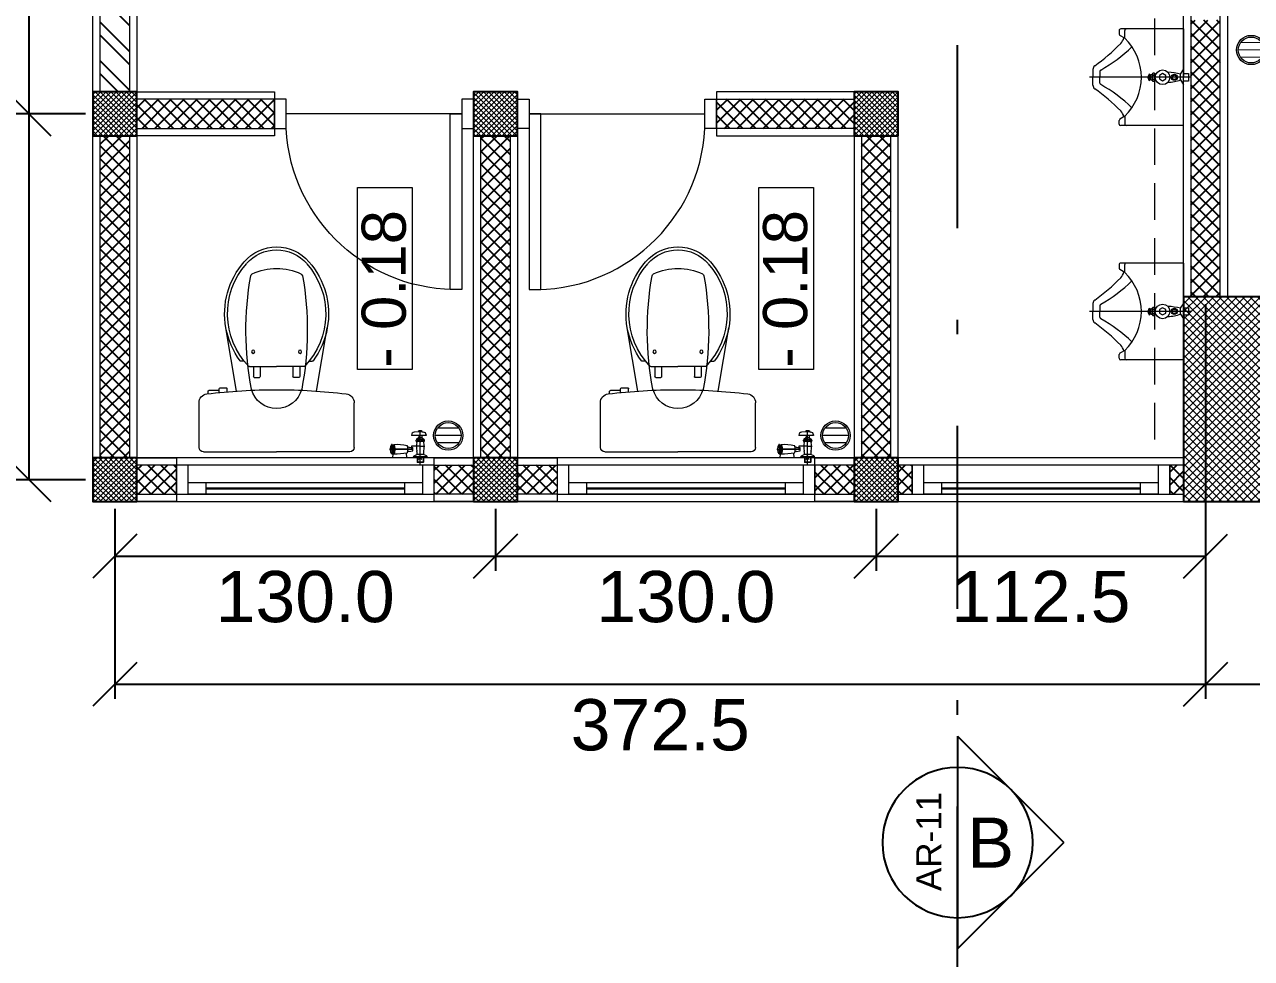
# Model space of a CAD drawing. Header units: inches. Extents: x 249 to 1192, y -18 to 440.
# Drawn here: x 505.38 to 513.76, y 207.17 to 213.55 of the extents above; entities that cross this region are included whole.
import ezdxf
from ezdxf.enums import TextEntityAlignment as Align

# ---------------------------------------------------------------- set-up
doc = ezdxf.new("R2010")
doc.units = ezdxf.units.IN
doc.header["$MEASUREMENT"] = 0
doc.linetypes.add('DASHDOT', pattern=[1, 0.5, -0.25, 0, -0.25])
doc.linetypes.add('DASHED2', pattern=[0.375, 0.25, -0.125])
for name, color, linetype, lineweight in [('ARSIR BETON', 8, 'Continuous', 0), ('DIMENSI', 85, 'Continuous', 20), ('DINDING', 6, 'Continuous', 0), ('DINDING2', 137, 'Continuous', 20), ('KACA', 141, 'Continuous', 30), ('KUSEN', 16, 'Continuous', 15), ('SANITAIR', 6, 'Continuous', 9), ('TEXT (KET. RUANG)', 7, 'Continuous', 5), ('TEXT (KETERANGAN)', 7, 'Continuous', 25)]:
    doc.layers.add(name, color=color, linetype=linetype, lineweight=lineweight)
doc.layers.add('ARSIR DINDING', color=64, linetype='Continuous')
doc.layers.add('KOLOM', color=5, linetype='Continuous')
doc.styles.add('S', font='SIMPLEX', dxfattribs={"width": 1.1})
doc.styles.get("Standard").update_dxf_attribs({"font": 'arial.ttf'})
doc.dimstyles.new('UK. GDG PERTEMUAN', dxfattribs={"dimtxt": 0.5, "dimasz": 0.5, "dimexe": 0.5, "dimexo": 0.05, "dimgap": 0.1, "dimtad": 2, "dimdec": 0, "dimlfac": 100, "dimzin": 0, "dimdsep": 46, "dimtxsty": 'Standard', "dimblk": 'OBLIQUE', "dimcen": 0.09, "dimclrd": 8, "dimclre": 256, "dimclrt": 256, "dimadec": 0, "dimazin": 0, "dimtfac": 1, "dimtdec": 0, "dimtofl": 0, "dimtmove": 0, "dimatfit": 3, "dimldrblk": 'OBLIQUE', "dimfxl": 0, "dimtolj": 1, "dimtzin": 0, "dimarcsym": 0})

# ---------------------------------------------------------------- blocks, each defined once
blk = doc.blocks.new('*X38')
at = {"color": 0}
for p, q in [((18.491, 19.1926), (18.5795, 19.1926)), ((18.4987, 19.2176), (18.5717, 19.2176)), ((18.4987, 19.1676), (18.5717, 19.1676))]:
    blk.add_line(p, q, dxfattribs=at)
blk = doc.blocks.new('SFLOOR')
for radius in [0.05, 0.0442]:
    blk.add_circle((0, 0), radius)
blk.add_blockref('*X38', (-18.5352, -19.1926))
blk = doc.blocks.new('*X70')
at = {"color": 0}
for p, q in [((-1015.3, 2417.5), (-1013.3, 2417.5)), ((-1015.3, 2416.2), (-1013.3, 2416.2)), ((-1015.3, 2415), (-1013.3, 2415)), ((-1015.3, 2413.8), (-1013.3, 2413.8)), ((-1015.3, 2412.5), (-1013.3, 2412.5)), ((-1015.3, 2411.2), (-1013.3, 2411.2)), ((-1015.3, 2410), (-1013.3, 2410)), ((-1015.3, 2408.8), (-1013.3, 2408.8)), ((-1015.3, 2407.5), (-1013.3, 2407.5)), ((-1015.3, 2406.2), (-1013.3, 2406.2)), ((-1015.3, 2405), (-1013.3, 2405))]:
    blk.add_line(p, q, dxfattribs=at)
blk = doc.blocks.new('*X71')
at = {"color": 0}
for p, q in [((1009.1, 3570), (1015.9, 3570)), ((1010, 3568.8), (1016.6, 3568.8)), ((1010.6, 3567.5), (1017.2, 3567.5)), ((1011.1, 3566.2), (1017.7, 3566.2)), ((1011.5, 3565), (1018, 3565)), ((1011.8, 3563.8), (1018.2, 3563.8)), ((1012.1, 3562.5), (1018.4, 3562.5)), ((1012.3, 3561.2), (1018.6, 3561.2)), ((1012.4, 3560), (1018.7, 3560)), ((1012.5, 3558.8), (1018.8, 3558.8)), ((1012.6, 3557.5), (1018.9, 3557.5)), ((1012.7, 3556.2), (1018.9, 3556.2)), ((1012.7, 3555), (1018.9, 3555))]:
    blk.add_line(p, q, dxfattribs=at)
blk = doc.blocks.new('JET SHOWER TOTO 403SV3 ATAS')
for p, q in [((-181.6, 3101.6), (-181.6, 2943.3)), ((-159.1, 3063.7), (-273.3, 3063.7)), ((-271.6, 3070.7), (-271.6, 3056.7)), ((-271.6, 3070.7), (-269.6, 3070.7)), ((-269.6, 3070.7), (-269.3, 3074.5)), ((-269.6, 3070.7), (-269.6, 3056.7)), ((-259.4, 3083.7), (-257.6, 3083.7)), ((-257.6, 3083.7), (-257.6, 3033.7)), ((-257.6, 3068.7), (-249.3, 3068.7)), ((-249.3, 3070), (-243.9, 3076.7)), ((-249.3, 3070.2), (-249.3, 3063.7)), ((-249.3, 3057.2), (-249.3, 3063.7)), ((-244.1, 3074.9), (-244.1, 3053.4)), ((-236.6, 3076.4), (-236.6, 3051)), ((-236.6, 3075.2), (-236.6, 3075.2)), ((-236.6, 3075.2), (-236.1, 3075.2)), ((-220.6, 3063.7), (-220.6, 3079)), ((-220.6, 3063.7), (-220.6, 3034.2)), ((-204.6, 3075.2), (-193.1, 3075.2)), ((-202.8, 3075.2), (-193.1, 3075.2)), ((-188, 3085), (-193.1, 3075.2)), ((-193.1, 3075.2), (-193.1, 3052.2)), ((-187.4, 3057.9), (-175.8, 3069.5)), ((-187.4, 3069.5), (-175.8, 3057.9)), ((-185.1, 3085.6), (-185.1, 3043)), ((-183.6, 3087.7), (-181.6, 3087.7)), ((-181.6, 3074.2), (-166.6, 3074.2)), ((-181.6, 3073.2), (-165.6, 3073.2)), ((-165.6, 3073.2), (-166.6, 3074.2)), ((-166.6, 3074.2), (-166.6, 3053.2)), ((-165.6, 3073.2), (-165.6, 3054.2)), ((-271.6, 3056.7), (-269.6, 3056.7)), ((-269.6, 3056.7), (-269.1, 3043.3)), ((-259.1, 3033.7), (-257.6, 3033.7)), ((-257.6, 3058.7), (-249.3, 3058.7)), ((-249.3, 3057.3), (-243.9, 3050.7)), ((-236.6, 3052.2), (-236.1, 3052.2)), ((-220.6, 3034.2), (-210.7, 3034.2)), ((-218.1, 3024.9), (-216.6, 3037.9)), ((-205.8, 3038.8), (-215.6, 3038.8)), ((-210.7, 2958.4), (-210.7, 3036.7)), ((-210.7, 3034.2), (-210.7, 2993.5)), ((-203.4, 3024.9), (-204.8, 3037.9)), ((-202.8, 3052.2), (-193.1, 3052.2)), ((-181.6, 3018), (-198.4, 3016.8)), ((-188, 3042.4), (-193.1, 3052.2)), ((-183.6, 3039.7), (-181.6, 3039.7)), ((-181.6, 3054.2), (-165.6, 3054.2)), ((-181.6, 3053.2), (-166.6, 3053.2)), ((-165.6, 3054.2), (-166.6, 3053.2)), ((-210.7, 3012.7), (-210.7, 2975.3)), ((-210.7, 2967.6), (-210.7, 2994)), ((-226.5, 2966.5), (-226.2, 2973.8)), ((-195, 2966.5), (-195.2, 2973.8)), ((-181.6, 2970), (-195.1, 2971.1))]:
    blk.add_line(p, q)
for points in [[(-237.2, 3074.9, 0.114587), (-237.4, 3075.9, 0.103766), (-238.1, 3076.8, 0.091411), (-239.1, 3077.4, 0.084254), (-240.3, 3077.6, 0.084254), (-241.6, 3077.4, 0.091411), (-242.6, 3076.8, 0.103766), (-243.2, 3075.9, 0.114587), (-243.5, 3074.9, 0.114587), (-243.2, 3074, 0.103766), (-242.6, 3073.1, 0.091411), (-241.6, 3072.5, 0.084254), (-240.3, 3072.3, 0.084254), (-239.1, 3072.5, 0.091411), (-238.1, 3073.1, 0.103766), (-237.4, 3074, 0.114587)], [(-240.2, 3058.3, 0.164064), (-239.2, 3058.6, 0.105853), (-238.2, 3059.9, 0.069292), (-237.5, 3061.5, 0.055499), (-237.3, 3063.7, 0.055499), (-237.5, 3065.9, 0.069292), (-238.2, 3067.5, 0.105853), (-239.2, 3068.8, 0.164064), (-240.2, 3069.1, 0.164064), (-241.3, 3068.8, 0.105853), (-242.3, 3067.5, 0.069292), (-242.9, 3065.9, 0.055499), (-243.2, 3063.7, 0.055499), (-242.9, 3061.5, 0.069292), (-242.3, 3059.9, 0.105853), (-241.3, 3058.6, 0.164064)], [(-237.2, 3052.4, -0.114587), (-237.4, 3051.4, -0.103766), (-238.1, 3050.6, -0.091411), (-239.1, 3050, -0.084254), (-240.3, 3049.8, -0.084254), (-241.6, 3050, -0.091411), (-242.6, 3050.6, -0.103766), (-243.2, 3051.4, -0.114587), (-243.5, 3052.4, -0.114587), (-243.2, 3053.4, -0.103766), (-242.6, 3054.3, -0.091411), (-241.6, 3054.9, -0.084254), (-240.3, 3055.1, -0.084254), (-239.1, 3054.9, -0.091411), (-238.1, 3054.3, -0.103766), (-237.4, 3053.4, -0.114587)], [(-224.6, 2965.2, 0.244063), (-224, 2964, 0.082589), (-220.5, 2962.4, 0.040895), (-216.4, 2961.5, 0.030051), (-210.7, 2961.2, 0.030051), (-205, 2961.5, 0.040895), (-200.9, 2962.4, 0.082589), (-197.5, 2964, 0.244063), (-196.9, 2965.2, 0.244063), (-197.5, 2966.4, 0.082589), (-200.9, 2968.1, 0.040895), (-205, 2968.9, 0.030051), (-210.7, 2969.3, 0.030051), (-216.4, 2968.9, 0.040895), (-220.5, 2968.1, 0.082589), (-224, 2966.4, 0.244063)], [(-221.7, 2964.7, 0.063482), (-221.3, 2964.8, 0.076525), (-221.1, 2964.9, 0.107139), (-220.9, 2965, 0.147244), (-220.8, 2965.2, 0.147244), (-220.9, 2965.4, 0.107139), (-221.1, 2965.6, 0.076525), (-221.3, 2965.7, 0.063482), (-221.7, 2965.8, 0.063482), (-222, 2965.7, 0.076525), (-222.3, 2965.6, 0.107139), (-222.5, 2965.4, 0.147244), (-222.5, 2965.2, 0.147244), (-222.5, 2965, 0.107139), (-222.3, 2964.9, 0.076525), (-222, 2964.8, 0.063482)], [(-216.9, 2966.7, 0.063482), (-216.5, 2966.8, 0.076525), (-216.3, 2966.9, 0.107139), (-216.1, 2967.1, 0.147244), (-216, 2967.2, 0.147244), (-216.1, 2967.4, 0.107139), (-216.3, 2967.6, 0.076525), (-216.5, 2967.7, 0.063482), (-216.9, 2967.8, 0.063482), (-217.2, 2967.7, 0.076525), (-217.5, 2967.6, 0.107139), (-217.6, 2967.4, 0.147244), (-217.7, 2967.2, 0.147244), (-217.6, 2967.1, 0.107139), (-217.5, 2966.9, 0.076525), (-217.2, 2966.8, 0.063482)], [(-216.4, 2962.4, 0.063482), (-216.1, 2962.4, 0.076525), (-215.8, 2962.5, 0.107139), (-215.6, 2962.7, 0.147244), (-215.6, 2962.9, 0.147244), (-215.6, 2963.1, 0.107139), (-215.8, 2963.3, 0.076525), (-216.1, 2963.4, 0.063482), (-216.4, 2963.4, 0.063482), (-216.7, 2963.4, 0.076525), (-217, 2963.3, 0.107139), (-217.2, 2963.1, 0.147244), (-217.3, 2962.9, 0.147244), (-217.2, 2962.7, 0.107139), (-217, 2962.5, 0.076525), (-216.7, 2962.4, 0.063482)], [(-210.8, 2964.6, 0.063482), (-210.5, 2964.6, 0.076525), (-210.2, 2964.8, 0.107139), (-210, 2964.9, 0.147244), (-210, 2965.1, 0.147244), (-210, 2965.3, 0.107139), (-210.2, 2965.5, 0.076525), (-210.5, 2965.6, 0.063482), (-210.8, 2965.6, 0.063482), (-211.2, 2965.6, 0.076525), (-211.4, 2965.5, 0.107139), (-211.6, 2965.3, 0.147244), (-211.7, 2965.1, 0.147244), (-211.6, 2964.9, 0.107139), (-211.4, 2964.8, 0.076525), (-211.2, 2964.6, 0.063482)], [(-210.8, 2961.6, 0.063482), (-210.5, 2961.6, 0.076525), (-210.2, 2961.7, 0.107139), (-210, 2961.9, 0.147244), (-210, 2962.1, 0.147244), (-210, 2962.3, 0.107139), (-210.2, 2962.5, 0.076525), (-210.5, 2962.6, 0.063482), (-210.8, 2962.6, 0.063482), (-211.2, 2962.6, 0.076525), (-211.4, 2962.5, 0.107139), (-211.6, 2962.3, 0.147244), (-211.7, 2962.1, 0.147244), (-211.6, 2961.9, 0.107139), (-211.4, 2961.7, 0.076525), (-211.2, 2961.6, 0.063482)], [(-210.7, 2967.5, 0.063482), (-210.4, 2967.6, 0.076525), (-210.1, 2967.7, 0.107139), (-209.9, 2967.8, 0.147244), (-209.9, 2968, 0.147244), (-209.9, 2968.2, 0.107139), (-210.1, 2968.4, 0.076525), (-210.4, 2968.5, 0.063482), (-210.7, 2968.6, 0.063482), (-211, 2968.5, 0.076525), (-211.3, 2968.4, 0.107139), (-211.5, 2968.2, 0.147244), (-211.5, 2968, 0.147244), (-211.5, 2967.8, 0.107139), (-211.3, 2967.7, 0.076525), (-211, 2967.6, 0.063482)], [(-205.6, 2967.1, 0.063482), (-205.2, 2967.1, 0.076525), (-205, 2967.2, 0.107139), (-204.8, 2967.4, 0.147244), (-204.7, 2967.6, 0.147244), (-204.8, 2967.8, 0.107139), (-205, 2968, 0.076525), (-205.2, 2968.1, 0.063482), (-205.6, 2968.1, 0.063482), (-205.9, 2968.1, 0.076525), (-206.2, 2968, 0.107139), (-206.3, 2967.8, 0.147244), (-206.4, 2967.6, 0.147244), (-206.3, 2967.4, 0.107139), (-206.2, 2967.2, 0.076525), (-205.9, 2967.1, 0.063482)], [(-204.7, 2962.2, 0.063482), (-204.3, 2962.3, 0.076525), (-204.1, 2962.4, 0.107139), (-203.9, 2962.6, 0.147244), (-203.8, 2962.8, 0.147244), (-203.9, 2963, 0.107139), (-204.1, 2963.1, 0.076525), (-204.3, 2963.3, 0.063482), (-204.7, 2963.3, 0.063482), (-205, 2963.3, 0.076525), (-205.3, 2963.1, 0.107139), (-205.5, 2963, 0.147244), (-205.5, 2962.8, 0.147244), (-205.5, 2962.6, 0.107139), (-205.3, 2962.4, 0.076525), (-205, 2962.3, 0.063482)], [(-199.6, 2964.6, 0.063482), (-199.3, 2964.6, 0.076525), (-199, 2964.8, 0.107139), (-198.9, 2964.9, 0.147244), (-198.8, 2965.1, 0.147244), (-198.9, 2965.3, 0.107139), (-199, 2965.5, 0.076525), (-199.3, 2965.6, 0.063482), (-199.6, 2965.6, 0.063482), (-200, 2965.6, 0.076525), (-200.2, 2965.5, 0.107139), (-200.4, 2965.3, 0.147244), (-200.5, 2965.1, 0.147244), (-200.4, 2964.9, 0.107139), (-200.2, 2964.8, 0.076525), (-200, 2964.6, 0.063482)]]:
    blk.add_lwpolyline(points, format="xyb", close=True)
for points in [[(-210.7, 2977.8, 0.026666), (-217.1, 2977.4, 0.036581), (-221.7, 2976.6, 0.076377), (-225.6, 2974.9, 0.258801), (-226.2, 2973.8, 0.258801)], [(-195.2, 2973.8, 0.258801), (-195.9, 2974.9, 0.076377), (-199.8, 2976.6, 0.036581), (-204.4, 2977.4, 0.026666), (-210.7, 2977.8, 0.026666)], [(-210.7, 2971.5, 0.032506), (-217.2, 2971.1, 0.043954), (-221.9, 2970, 0.086557), (-225.8, 2968, 0.234077), (-226.5, 2966.5, 0.2316), (-225.8, 2965, 0.086557)], [(-210.7, 2971.5, -0.032506), (-204.3, 2971.1, -0.043954), (-199.6, 2970, -0.086557), (-195.7, 2968, -0.234077), (-195, 2966.5, -0.2316), (-195.7, 2965, -0.086557)]]:
    blk.add_lwpolyline(points, format="xyb")
for centre, radius, start, end in [((-259.9, 3063.7), 13.7, 149.2436, 210.7564), ((-259.4, 3073.7), 10, 90, 175.6013), ((-240.3, 3074.6), 4.1, 25.3162, 148.8598), ((-236.1, 3085.2), 10, 270, 282.1793), ((-219.5, 3008), 69, 77.8207, 102.1793), ((-202.8, 3085.2), 10, 257.8207, 270), ((-183.6, 3082.7), 5, 90, 152.5256), ((-259.1, 3043.7), 10, 182.4896, 270), ((-240.3, 3052.8), 4.1, 211.1402, 334.6838), ((-236.1, 3042.2), 10, 77.8207, 90), ((-219.5, 3119.4), 69, 257.8207, 282.1793), ((-26.4, 2980.6), 200, 169.0492, 182.1525), ((-220.8, 3018.2), 2, 99.9639, 169.0492), ((-210.7, 2961), 60, 79.7178, 99.9639), ((-229.4, 3026.4), 11.4, 327.9833, 355.2467), ((-215.6, 3037.8), 1, 90, 173.6667), ((-205.8, 3037.8), 1, 6.3333, 90), ((-202.8, 3042.2), 10, 90, 102.1793), ((-192.1, 3026.4), 11.4, 184.7533, 212.0167), ((-200.7, 3018.2), 2, 10.9508, 80.0361), ((-395.1, 2980.6), 200, 357.8475, 10.9508), ((-183.6, 3044.7), 5, 207.4744, 270), ((-216.1, 2977.1), 15.5, 231.5493, 261.7809), ((-205.3, 2977.1), 15.5, 278.2191, 308.4507)]:
    blk.add_arc(centre, radius, start, end)
at = {"color": 7}
blk.add_blockref('*X70', (743.6, 652.5), dxfattribs=at)
at = {"rotation": 90}
blk.add_blockref('*X71', (3344.1, 1958.8), dxfattribs=at)
at = {"xscale": -1, "rotation": 270}
blk.add_blockref('*X71', (-3765.6, 1958.8), dxfattribs=at)
blk = doc.blocks.new('KLO TOTO C438 ATAS')
for p, q in [((373.85, 174.62), (373.85, 108.71)), ((375.85, 167.7), (375.85, 142.7)), ((377.35, 169.2), (392.64, 169.2)), ((396.61, 156.38), (418.2, 160.01)), ((404.98, 151.97), (404.98, 142.7)), ((406.86, 153.77), (406.86, 154.9)), ((401.31, 150.31), (401.31, 148.59)), ((404.98, 150.62), (401.61, 150.62)), ((404.98, 148.29), (401.61, 148.29)), ((375.85, 117.7), (375.85, 142.7)), ((404.98, 133.43), (404.98, 142.7)), ((401.31, 135.09), (401.31, 136.81)), ((404.98, 137.12), (401.61, 137.12)), ((404.98, 134.78), (401.61, 134.78)), ((406.86, 131.63), (406.86, 130.5)), ((396.37, 125.84), (397.4, 125.84)), ((396.61, 129.02), (418.22, 125.38)), ((396.12, 123.07), (397.4, 123.07)), ((396.85, 123.07), (396.85, 119.6)), ((397.7, 123.38), (397.7, 125.54)), ((395.72, 119.3), (396.54, 119.3)), ((377.35, 116.2), (392.64, 116.2))]:
    blk.add_line(p, q)
for centre in [(410.05, 150.7), (410.05, 134.7)]:
    blk.add_circle(centre, 0.55)
for centre, radius, start, end in [((377.35, 167.7), 1.5, 90, 180), ((392.64, 166.15), 3.05, 6.7334, 90), ((191.37, 142.39), 205.72, 0.0873, 6.7334), ((423.05, 133.62), 25.85, 48.6009, 134.0644), ((423.03, 133.55), 26.9, 100.3333, 126.6134), ((423.03, 133.55), 26.9, 48.6516, 100.3333), ((407.17, 154.9), 0.307, 126.6134, 180), ((399.54, 142.7), 8.88, 104.9108, 180), ((417.33, 46.03), 107.15, 79.9791, 100.8031), ((405.28, 151.97), 0.307, 134.0644, 180), ((435.75, 150.58), 1, 25.7984, 76.6744), ((419.45, 142.7), 19.1, 360, 25.7984), ((431.65, 142.88), 13.22, 359.2877, 49.9182), ((431.65, 142.88), 14.2, 359.2877, 49.9182), ((401.61, 150.31), 0.307, 90, 180), ((401.61, 148.59), 0.307, 180, 270), ((399.54, 142.7), 8.88, 180, 255.0892), ((191.37, 143.01), 205.72, 353.2666, 359.9127), ((419.45, 142.7), 19.1, 334.2016, 0), ((431.65, 142.52), 13.22, 310.0818, 0.7123), ((431.65, 142.52), 14.2, 310.0818, 0.7123), ((417.34, 239.98), 107.76, 259.2559, 279.9618), ((401.61, 136.81), 0.307, 90, 180), ((401.61, 135.09), 0.307, 180, 270), ((435.75, 134.82), 1, 283.3256, 334.2016), ((405.28, 133.43), 0.307, 180, 225.9356), ((423.05, 151.79), 25.85, 225.9356, 311.3991), ((407.17, 130.5), 0.307, 180, 233.3866), ((423.03, 151.85), 26.9, 233.3866, 259.7059), ((423.03, 151.85), 26.9, 259.7059, 311.3484), ((397.4, 125.54), 0.307, 0, 90), ((397.4, 123.38), 0.307, 270, 0), ((377.35, 117.7), 1.5, 180, 270), ((392.64, 119.25), 3.05, 270, 353.2666), ((396.54, 119.6), 0.307, 270, 0)]:
    blk.add_arc(centre, radius, start, end)
blk = doc.blocks.new('- 0.18')
at = {"layer": 'TEXT (KET. RUANG)', "color": 1}
blk.add_lwpolyline([(651.6445, 117.5771), (652.2657, 117.5771), (652.2657, 117.3906), (651.6445, 117.3906)], close=True, dxfattribs=at)
at = {"layer": 'TEXT (KET. RUANG)'}
blk.add_text('- 0.18', height=0.15075, dxfattribs=at).set_placement((651.6504, 117.4123))
blk = doc.blocks.new('URINOIR')
for p, q in [((423.87, 160.56), (423.87, 139.05)), ((423.87, 160.56), (440.37, 160.56)), ((439.29, 159.53), (437.72, 160.56)), ((439.1, 160.56), (439.1, 162.23)), ((439.1, 162.23), (441.64, 162.23)), ((441.27, 159.53), (439.29, 159.53)), ((440.37, 163.17), (440.37, 128.38)), ((456.87, 160.56), (440.37, 160.56)), ((441.27, 159.53), (442.94, 160.56)), ((441.64, 162.23), (441.64, 160.56)), ((456.87, 160.56), (456.87, 139.05)), ((441.59, 148.88), (439.22, 148.88)), ((441.49, 150.82), (439.26, 150.82)), ((441.49, 149.84), (439.26, 149.84)), ((439.47, 149.36), (439.47, 149.84)), ((441.12, 149.24), (439.59, 149.24)), ((440.11, 148.88), (440.11, 149.24)), ((440.64, 148.88), (440.64, 149.24)), ((441.24, 149.36), (441.24, 149.84)), ((427.04, 140.45), (424.37, 140.45)), ((424.37, 138.55), (425.64, 138.55)), ((427.04, 140.45), (426.07, 138.8)), ((453.69, 140.45), (456.37, 140.45)), ((453.69, 140.45), (454.67, 138.8)), ((456.37, 138.55), (455.1, 138.55)), ((438.39, 131.92), (440.37, 131.92)), ((442.34, 131.92), (440.37, 131.92)), ((437.67, 129.56), (440.37, 129.56)), ((443.07, 129.56), (440.37, 129.56))]:
    blk.add_line(p, q)
blk.add_lwpolyline([(439.72, 154.43), (439.11, 153.37), (439.72, 152.32), (440.93, 152.32), (441.54, 153.37), (440.93, 154.43)], close=True)
for points in [[(439.26, 149.84, 0.164804), (439.35, 149.87, 0.105758), (439.45, 149.98, 0.068984), (439.5, 150.13, 0.055178), (439.53, 150.32, 0.055178), (439.51, 150.52, 0.068984), (439.45, 150.67, 0.105758), (439.36, 150.79, 0.164804), (439.27, 150.82, 0.164804), (439.18, 150.79, 0.105758), (439.08, 150.68, 0.068984), (439.02, 150.53, 0.055178), (439, 150.33, 0.055178), (439.02, 150.13, 0.068984), (439.07, 149.98, 0.105758), (439.16, 149.87, 0.164804)], [(440.37, 150.82, 0.070821), (440.09, 150.78, 0.082428), (439.87, 150.68, 0.106823), (439.72, 150.51, 0.13413), (439.67, 150.33, 0.13413), (439.72, 150.15, 0.106823), (439.87, 149.98, 0.082428), (440.09, 149.88, 0.070821), (440.37, 149.84, 0.070821), (440.65, 149.88, 0.082428), (440.87, 149.98, 0.106823), (441.02, 150.15, 0.13413), (441.07, 150.33, 0.13413), (441.02, 150.51, 0.106823), (440.87, 150.68, 0.082428), (440.65, 150.78, 0.070821)], [(441.48, 149.84, 0.164804), (441.57, 149.87, 0.105758), (441.67, 149.98, 0.068984), (441.73, 150.13, 0.055178), (441.75, 150.32, 0.055178), (441.73, 150.52, 0.068984), (441.68, 150.67, 0.105758), (441.59, 150.79, 0.164804), (441.49, 150.82, 0.164804), (441.4, 150.79, 0.105758), (441.3, 150.68, 0.068984), (441.25, 150.53, 0.055178), (441.22, 150.33, 0.055178), (441.24, 150.13, 0.068984), (441.3, 149.98, 0.105758), (441.39, 149.87, 0.164804)]]:
    blk.add_lwpolyline(points, format="xyb", close=True)
for centre, radius in [((440.37, 153.36), 2.5), ((440.35, 157.36), 1.06), ((440.37, 157.37), 0.723)]:
    blk.add_circle(centre, radius)
for centre, radius, start, end in [((459.39, 154.32), 20.77, 165.4703, 177.6692), ((428.35, 154.85), 13.75, 1.3482, 19.9236), ((440.41, 149.99), 1.62, 223.0169, 316.9831), ((439.59, 149.36), 0.119, 180, 270), ((441.12, 149.36), 0.119, 270, 0), ((440.49, 127.4), 18.73, 90.3578, 135.8523), ((392.72, 106.92), 51.77, 29.2664, 44.0164), ((440.25, 127.4), 18.73, 44.1477, 89.6422), ((488.02, 106.92), 51.77, 135.9836, 150.7336), ((424.37, 140.95), 0.5, 180, 270), ((424.37, 139.05), 0.5, 180, 270), ((425.64, 139.05), 0.5, 270, 329.4141), ((425.24, 134.93), 5.5, 48.5821, 72.6398), ((378.99, 88.75), 70.85, 35.7821, 45.2346), ((501.75, 88.75), 70.85, 134.7654, 144.2179), ((455.49, 134.93), 5.5, 107.3602, 131.4179), ((455.1, 139.05), 0.5, 210.5859, 270), ((456.37, 140.95), 0.5, 270, 0), ((456.37, 139.05), 0.5, 270, 0), ((437.67, 131.04), 1.48, 215.7821, 270), ((438.39, 132.51), 0.593, 209.2664, 270), ((442.34, 132.51), 0.593, 270, 330.7336), ((443.07, 131.04), 1.48, 270, 324.2179)]:
    blk.add_arc(centre, radius, start, end)
blk = doc.blocks.new('BV1')
at = {"layer": 'KACA'}
blk.add_lwpolyline([(663.9865, 113.1112), (663.9865, 112.4312)], dxfattribs=at)
at = {"layer": 'KUSEN'}
for points in [[(663.9665, 113.1712), (664.0665, 113.1712), (664.0665, 113.2112), (663.9665, 113.2112)], [(663.9665, 112.3312), (664.0665, 112.3312), (664.0665, 113.2112), (663.9665, 113.2112)], [(663.9665, 112.3312), (664.0665, 112.3312), (664.0665, 112.3712), (663.9665, 112.3712)]]:
    blk.add_lwpolyline(points, close=True, dxfattribs=at)
for points in [[(663.9665, 112.3712), (663.9665, 113.1712), (664.0065, 113.1712), (664.0065, 112.3712), (663.9665, 112.3712)], [(663.9665, 113.1112), (663.9665, 113.1712), (664.0065, 113.1712), (664.0065, 113.1112), (663.9665, 113.1112)], [(663.9665, 112.3712), (663.9665, 112.4312), (664.0065, 112.4312), (664.0065, 112.3712), (663.9665, 112.3712)]]:
    blk.add_lwpolyline(points, dxfattribs=at)
blk = doc.blocks.new('K1')
at = {"layer": 'ARSIR BETON'}
h = blk.add_hatch(dxfattribs=at)
h.set_pattern_fill('ANSI37', color=256, scale=0.15, style=0)
h.set_pattern_definition([(45, (258.37489, 277.120751), (-0.01325825, 0.01325825), []), (135, (258.37489, 277.120751), (-0.01325825, -0.01325825), [])])
h.paths.add_polyline_path([(259.1249, 277.1708), (259.1249, 277.8708), (258.4249, 277.8708), (258.4249, 277.1708)])
at = {"layer": 'KOLOM'}
blk.add_lwpolyline([(258.4249, 277.1708), (259.1249, 277.1708), (259.1249, 277.8708), (258.4249, 277.8708)], close=True, dxfattribs=at)
for points in [[(258.7249, 277.5708), (258.8249, 277.4708)], [(258.7249, 277.4708), (258.8249, 277.5708)]]:
    blk.add_lwpolyline(points, dxfattribs=at)
blk = doc.blocks.new('p toilet')
at = {"layer": 'KUSEN'}
for points in [[(611.2182, 191.3922), (611.2182, 191.9922), (611.1782, 191.9922), (611.1782, 191.3922)], [(610.6182, 191.3422), (610.5782, 191.3422), (610.5782, 191.4422), (610.6182, 191.4422)], [(611.2582, 191.3422), (611.2182, 191.3422), (611.2182, 191.4422), (611.2582, 191.4422)]]:
    blk.add_lwpolyline(points, close=True, dxfattribs=at)
blk.add_lwpolyline([(611.2182, 191.3922), (610.6182, 191.3922)], dxfattribs=at)
blk.add_arc((611.1982, 191.4117), 0.5808, 88.0266, 176.9943, dxfattribs=at)
blk = doc.blocks.new('K15')
at = {"layer": 'ARSIR BETON'}
h = blk.add_hatch(dxfattribs=at)
h.set_pattern_fill('ANSI37', color=256, scale=0.1, angle=180, style=0)
h.set_pattern_definition([(225, (665.191469, 113.346442), (0.0088388, -0.00883884), []), (315, (665.191469, 113.346442), (0.00883884, 0.0088388), [])])
h.paths.add_polyline_path([(665.3165, 113.4964), (665.2665, 113.4964), (665.2665, 113.3464), (665.3165, 113.3464)])
h.paths.add_polyline_path([(665.2665, 113.4964), (665.2165, 113.4964), (665.2165, 113.3464), (665.2665, 113.3464)])
h.paths.add_polyline_path([(665.2165, 113.4964), (665.1915, 113.4964), (665.1915, 113.3464), (665.2165, 113.3464)])
h.paths.add_polyline_path([(665.3415, 113.4964), (665.3165, 113.4964), (665.3165, 113.4964), (665.3165, 113.3464), (665.3415, 113.3464)])
at = {"layer": 'KOLOM'}
blk.add_lwpolyline([(665.1915, 113.3464), (665.3415, 113.3464), (665.3415, 113.4964), (665.1915, 113.4964)], close=True, dxfattribs=at)
blk = doc.blocks.new('TOILET LANTAI 1')
at = {"layer": 'ARSIR DINDING'}
h = blk.add_hatch(dxfattribs=at)
h.set_pattern_fill('ANSI37', color=256, scale=0.25, style=0)
h.set_pattern_definition([(45, (566.953418, 249.628103), (-0.022097087, 0.022097087), []), (135, (566.953418, 249.628103), (-0.022097087, -0.022097087), [])])
h.paths.add_polyline_path([(664.0665, 110.3714), (663.9665, 110.3714), (663.9665, 109.5314), (664.0665, 109.5314)])
h.paths.add_polyline_path([(665.5865, 109.7464), (664.7715, 109.7464), (664.7715, 109.6464), (665.5865, 109.6464)])
h.paths.add_polyline_path([(665.7115, 110.9214), (665.6115, 110.9214), (665.6115, 109.7714), (665.7115, 109.7714)])
h.paths.add_polyline_path([(666.2065, 109.7464), (665.7365, 109.7464), (665.7365, 109.6464), (666.2065, 109.6464)])
h.paths.add_polyline_path([(667.0115, 110.9214), (666.9115, 110.9214), (666.9115, 109.7714), (667.0115, 109.7714)])
h.paths.add_polyline_path([(666.8865, 111.0464), (665.7365, 111.0464), (665.7365, 110.9464), (666.8865, 110.9464)])
h.paths.add_polyline_path([(665.5865, 111.0464), (664.6415, 111.0464), (664.6415, 110.9464), (665.5865, 110.9464)])
h.paths.add_polyline_path([(667.4665, 111.0464), (667.0365, 111.0464), (667.0365, 110.9464), (667.4665, 110.9464)])
h.paths.add_polyline_path([(667.5915, 112.2714), (667.4915, 112.2714), (667.4915, 111.0714), (667.5915, 111.0714)])
h.paths.add_polyline_path([(668.2165, 111.0464), (667.6165, 111.0464), (667.6165, 110.9464), (668.2165, 110.9464)])
h.paths.add_polyline_path([(668.3415, 110.9214), (668.2415, 110.9214), (668.2415, 109.7714), (668.3415, 109.7714)])
h.paths.add_polyline_path([(668.3415, 109.6214), (668.2415, 109.6214), (668.2415, 109.4516), (668.3415, 109.4516)])
h.paths.add_polyline_path([(664.0665, 112.0464), (663.9665, 112.0464), (663.9665, 111.9989), (664.0665, 111.9989)])
h.paths.add_polyline_path([(664.0665, 111.1189), (663.9665, 111.1189), (663.9665, 111.0714), (664.0665, 111.0714)])
h.paths.add_polyline_path([(664.0665, 112.3312), (663.9665, 112.3312), (663.9665, 112.1964), (664.0665, 112.1964)])
h.paths.add_polyline_path([(665.1915, 112.1714), (664.0915, 112.1714), (664.0915, 112.0714), (665.1915, 112.0714)])
h.paths.add_polyline_path([(665.3165, 112.6664), (665.2165, 112.6664), (665.2165, 112.1964), (665.3165, 112.1964)])
h.paths.add_polyline_path([(665.1915, 113.4714), (664.0915, 113.4714), (664.0915, 113.3714), (665.1915, 113.3714)])
h.paths.add_polyline_path([(664.0665, 113.3464), (663.9665, 113.3464), (663.9665, 113.2112), (664.0665, 113.2112)])
h.paths.add_polyline_path([(664.0665, 113.6312), (663.9665, 113.6312), (663.9665, 113.4964), (664.0665, 113.4964)])
h.paths.add_polyline_path([(664.0665, 114.6464), (663.9665, 114.6464), (663.9665, 114.5112), (664.0665, 114.5112)])
h.paths.add_polyline_path([(665.1915, 114.7714), (664.0915, 114.7714), (664.0915, 114.6714), (665.1915, 114.6714)])
h.paths.add_polyline_path([(665.3165, 114.6464), (665.2165, 114.6464), (665.2165, 114.1764), (665.3165, 114.1764)])
h = blk.add_hatch(dxfattribs=at)
h.set_pattern_fill('ANSI32', color=256, scale=0.25, style=0)
h.set_pattern_definition([(45, (664.09147, 108.44644), (-0.0662913, 0.0662913), []), (45, (664.13566, 108.44644), (-0.0662913, 0.0662913), [])])
h.paths.add_polyline_path([(668.3415, 111.5914), (668.2415, 111.5914), (668.2415, 111.0714), (668.3415, 111.0714)])
h.paths.add_polyline_path([(668.2165, 112.3964), (667.6165, 112.3964), (667.6165, 112.2964), (668.2165, 112.2964)])
h.paths.add_polyline_path([(668.3415, 114.6464), (668.2415, 114.6464), (668.2415, 113.3016), (668.3415, 113.3016)])
h.paths.add_polyline_path([(668.2465, 114.2525), (668.2465, 114.2127), (668.2423, 114.2127), (668.2423, 114.2525)], flags=16)
h.paths.add_polyline_path([(668.2465, 114.0052), (668.2465, 113.9653), (668.2423, 113.9653), (668.2423, 114.0052)], flags=16)
h.paths.add_polyline_path([(668.2165, 114.7714), (665.3415, 114.7714), (665.3415, 114.6714), (668.2165, 114.6714)])
h.paths.add_polyline_path([(668.2165, 108.5464), (664.0915, 108.5464), (664.0915, 108.4464), (668.2165, 108.4464)])
at = {"layer": 'DINDING'}
for points in [[(664.0915, 114.7964), (668.2165, 114.7964), (668.2165, 114.6464), (664.0915, 114.6464)], [(663.9415, 113.4964), (664.0915, 113.4964), (664.0915, 114.6464), (663.9415, 114.6464)], [(663.9415, 114.6464), (664.0915, 114.6464), (664.0915, 114.5112), (663.9415, 114.5112)], [(665.1915, 114.6464), (665.3415, 114.6464), (665.3415, 114.1764), (665.1915, 114.1764)], [(663.9415, 113.6312), (664.0915, 113.6312), (664.0915, 113.4964), (663.9415, 113.4964)], [(665.1915, 113.3464), (664.0915, 113.3464), (664.0915, 113.4964), (665.1915, 113.4964)], [(663.9415, 113.3464), (664.0915, 113.3464), (664.0915, 113.2112), (663.9415, 113.2112)], [(663.9415, 112.1964), (664.0915, 112.1964), (664.0915, 113.3464), (663.9415, 113.3464)], [(665.1915, 112.1964), (665.3415, 112.1964), (665.3415, 112.6664), (665.1915, 112.6664)], [(663.9415, 112.3312), (664.0915, 112.3312), (664.0915, 112.1964), (663.9415, 112.1964)], [(665.1915, 112.1964), (664.0915, 112.1964), (664.0915, 112.0464), (665.1915, 112.0464)], [(663.9415, 111.0714), (664.0915, 111.0714), (664.0915, 112.0464), (663.9415, 112.0464)], [(668.2165, 110.9214), (664.6414, 110.9214), (664.6414, 111.0714), (668.2165, 111.0714)]]:
    blk.add_lwpolyline(points, close=True, dxfattribs=at)
at = {"layer": 'DINDING2'}
for points in [[(664.0915, 114.7714), (665.1915, 114.7714), (665.1915, 114.6714), (664.0915, 114.6714)], [(665.3415, 114.7714), (668.2165, 114.7714), (668.2165, 114.6714), (665.3415, 114.6714)], [(663.9665, 114.5112), (664.0665, 114.5112), (664.0665, 114.6464), (663.9665, 114.6464)], [(665.2165, 114.1764), (665.3165, 114.1764), (665.3165, 114.6464), (665.2165, 114.6464)], [(663.9665, 113.6312), (664.0665, 113.6312), (664.0665, 113.4964), (663.9665, 113.4964)], [(664.0915, 113.4714), (665.1915, 113.4714), (665.1915, 113.3714), (664.0915, 113.3714)], [(663.9665, 113.3464), (664.0665, 113.3464), (664.0665, 113.2112), (663.9665, 113.2112)], [(665.2165, 112.6664), (665.3165, 112.6664), (665.3165, 112.1964), (665.2165, 112.1964)], [(663.9665, 112.1964), (664.0665, 112.1964), (664.0665, 112.3312), (663.9665, 112.3312)], [(664.0915, 112.0714), (665.1915, 112.0714), (665.1915, 112.1714), (664.0915, 112.1714)], [(663.9665, 111.9989), (664.0665, 111.9989), (664.0665, 112.0464), (663.9665, 112.0464)], [(663.9665, 111.0714), (664.0665, 111.0714), (664.0665, 111.1189), (663.9665, 111.1189)], [(664.6414, 110.9464), (668.2165, 110.9464), (668.2165, 111.0464), (664.6414, 111.0464)]]:
    blk.add_lwpolyline(points, close=True, dxfattribs=at)
at = {"layer": 'DINDING2', "linetype": 'DASHED2', "ltscale": 0.5}
blk.add_lwpolyline([(667.4665, 111.1714), (664.0915, 111.1714)], dxfattribs=at)
at = {"xscale": -1, "rotation": 89.99999999995484}
blk.add_blockref('p toilet', (856.6586, 724.7547), dxfattribs=at)
at = {"rotation": 90.00000000004516}
blk.add_blockref('p toilet', (856.6586, -497.9118), dxfattribs=at)
at = {"layer": 'DINDING2'}
for name, p in [('K15', (-1.25, 1.3)), ('K15', (0, 1.3)), ('BV1', (0, 1.3)), ('- 0.18', (12.7488, -3.6844)), ('K15', (-1.25, 0)), ('K15', (0, 0)), ('BV1', (0, 0)), ('- 0.18', (12.7488, -5.0552)), ('K15', (-1.25, -1.3)), ('K15', (0, -1.3)), ('BV1', (0, -1.2123))]:
    blk.add_blockref(name, p, dxfattribs=at)
at = {"layer": 'KOLOM'}
blk.add_blockref('K1', (405.5166, -166.7993), dxfattribs=at)
at = {"layer": 'SANITAIR', "rotation": 180}
for name, p, xscale, yscale, zscale in [('KLO TOTO C438 ATAS', (660.3529, 115.5961), -0.01, 0.01, 0.01), ('JET SHOWER TOTO 403SV3 ATAS', (663.9098, 116.7422), 0.001, 0.001, 0.001), ('KLO TOTO C438 ATAS', (660.3529, 114.2253), -0.01, 0.01, 0.01), ('JET SHOWER TOTO 403SV3 ATAS', (663.9098, 115.4193), 0.001, 0.001, 0.001), ('URINOIR', (668.9948, 112.677), 0.01, 0.01, 0.01), ('URINOIR', (669.7948, 112.677), 0.01, 0.01, 0.01)]:
    blk.add_blockref(name, p, dxfattribs=dict(at, xscale=xscale, yscale=yscale, zscale=zscale))
at = {"layer": 'SANITAIR'}
for p, rotation in [((664.1672, 113.5829), 90.00000000000001), ((664.1672, 112.2601), 90.00000000000001), ((665.4843, 110.8405), 89.90202161060624)]:
    blk.add_blockref('SFLOOR', p, dxfattribs=dict(at, rotation=rotation))
blk = doc.blocks.new('_Oblique')
at = {"color": 0, "linetype": 'ByBlock', "lineweight": -2}
blk.add_line((-0.5, -0.5), (0.5, 0.5), dxfattribs=at)
blk = doc.blocks.new('*D322')
at = {"layer": 'DEFPOINTS', "color": 0}
for p in [(505.415, 212.9372), (505.8513, 212.9372), (505.8513, 210.4372)]:
    blk.add_point(p, dxfattribs=at)
at = {"layer": 'DIMENSI', "lineweight": -2}
for p, q in [((505.8013, 212.9372), (505.315, 212.9372)), ((505.8013, 210.4372), (505.315, 210.4372))]:
    blk.add_line(p, q, dxfattribs=at)
at = {"layer": 'DIMENSI', "color": 8, "lineweight": -2}
blk.add_line((505.415, 210.4372), (505.415, 212.9372), dxfattribs=at)
at = {"layer": 'DIMENSI', "color": 8, "lineweight": -2, "xscale": 0.3, "yscale": 0.3, "zscale": 0.3}
for p, rotation in [((505.415, 212.9372), 90), ((505.415, 210.4372), 270)]:
    blk.add_blockref('_Oblique', p, dxfattribs=dict(at, rotation=rotation))
at = {"layer": 'DIMENSI', "insert": (505.1363, 211.6872), "char_height": 0.35, "attachment_point": 5, "rotation": 90}
blk.add_mtext('\\A1;125.0', dxfattribs=at)
blk = doc.blocks.new('*D323')
at = {"layer": 'DEFPOINTS', "color": 0}
for p in [(505.415, 218.9872), (505.8513, 218.9872), (505.8513, 212.9372)]:
    blk.add_point(p, dxfattribs=at)
at = {"layer": 'DIMENSI', "lineweight": -2}
for p, q in [((505.8013, 218.9872), (505.315, 218.9872)), ((505.8013, 212.9372), (505.315, 212.9372))]:
    blk.add_line(p, q, dxfattribs=at)
at = {"layer": 'DIMENSI', "color": 8, "lineweight": -2}
blk.add_line((505.415, 212.9372), (505.415, 218.9872), dxfattribs=at)
at = {"layer": 'DIMENSI', "color": 8, "lineweight": -2, "xscale": 0.3, "yscale": 0.3, "zscale": 0.3}
for p, rotation in [((505.415, 218.9872), 90), ((505.415, 212.9372), 270)]:
    blk.add_blockref('_Oblique', p, dxfattribs=dict(at, rotation=rotation))
at = {"layer": 'DIMENSI', "insert": (505.1362, 215.9622), "char_height": 0.35, "attachment_point": 5, "rotation": 90}
blk.add_mtext('\\A1;302.5', dxfattribs=at)
blk = doc.blocks.new('*D324')
at = {"layer": 'DEFPOINTS', "color": 0}
for p in [(504.7006, 218.9872), (505.8513, 218.9872), (505.8513, 210.4372)]:
    blk.add_point(p, dxfattribs=at)
at = {"layer": 'DIMENSI', "lineweight": -2}
for p, q in [((505.8013, 218.9872), (504.6006, 218.9872)), ((505.8013, 210.4372), (504.6006, 210.4372))]:
    blk.add_line(p, q, dxfattribs=at)
at = {"layer": 'DIMENSI', "color": 8, "lineweight": -2}
blk.add_line((504.7006, 210.4372), (504.7006, 218.9872), dxfattribs=at)
at = {"layer": 'DIMENSI', "color": 8, "lineweight": -2, "xscale": 0.3, "yscale": 0.3, "zscale": 0.3}
for p, rotation in [((504.7006, 218.9872), 90), ((504.7006, 210.4372), 270)]:
    blk.add_blockref('_Oblique', p, dxfattribs=dict(at, rotation=rotation))
at = {"layer": 'DIMENSI', "insert": (504.4219, 214.7122), "char_height": 0.35, "attachment_point": 5, "rotation": 90}
blk.add_mtext('\\A1;427.5', dxfattribs=at)
blk = doc.blocks.new('*D325')
at = {"layer": 'DEFPOINTS', "color": 0}
for p in [(506.0013, 210.2872), (508.6013, 210.2872), (508.6013, 209.9152)]:
    blk.add_point(p, dxfattribs=at)
at = {"layer": 'DIMENSI', "lineweight": -2}
for p, q in [((506.0013, 210.2372), (506.0013, 209.8152)), ((508.6013, 210.2372), (508.6013, 209.8152))]:
    blk.add_line(p, q, dxfattribs=at)
at = {"layer": 'DIMENSI', "color": 8, "lineweight": -2}
blk.add_line((506.0013, 209.9152), (508.6013, 209.9152), dxfattribs=at)
at = {"layer": 'DIMENSI', "color": 8, "lineweight": -2, "xscale": 0.3, "yscale": 0.3, "zscale": 0.3, "rotation": 180}
blk.add_blockref('_Oblique', (506.0013, 209.9152), dxfattribs=at)
at = {"layer": 'DIMENSI', "color": 8, "lineweight": -2, "xscale": 0.3, "yscale": 0.3, "zscale": 0.3}
blk.add_blockref('_Oblique', (508.6013, 209.9152), dxfattribs=at)
at = {"layer": 'DIMENSI', "insert": (507.3013, 209.6363), "char_height": 0.35, "attachment_point": 5}
blk.add_mtext('\\A1;130.0', dxfattribs=at)
blk = doc.blocks.new('*D326')
at = {"layer": 'DEFPOINTS', "color": 0}
for p in [(508.6013, 210.2872), (511.2013, 210.2872), (511.2013, 209.9152)]:
    blk.add_point(p, dxfattribs=at)
at = {"layer": 'DIMENSI', "lineweight": -2}
for p, q in [((508.6013, 210.2372), (508.6013, 209.8152)), ((511.2013, 210.2372), (511.2013, 209.8152))]:
    blk.add_line(p, q, dxfattribs=at)
at = {"layer": 'DIMENSI', "color": 8, "lineweight": -2}
blk.add_line((508.6013, 209.9152), (511.2013, 209.9152), dxfattribs=at)
at = {"layer": 'DIMENSI', "color": 8, "lineweight": -2, "xscale": 0.3, "yscale": 0.3, "zscale": 0.3, "rotation": 180}
blk.add_blockref('_Oblique', (508.6013, 209.9152), dxfattribs=at)
at = {"layer": 'DIMENSI', "color": 8, "lineweight": -2, "xscale": 0.3, "yscale": 0.3, "zscale": 0.3}
blk.add_blockref('_Oblique', (511.2013, 209.9152), dxfattribs=at)
at = {"layer": 'DIMENSI', "insert": (509.9013, 209.6363), "char_height": 0.35, "attachment_point": 5}
blk.add_mtext('\\A1;130.0', dxfattribs=at)
blk = doc.blocks.new('*D327')
at = {"layer": 'DEFPOINTS', "color": 0}
for p in [(513.4513, 211.6872), (511.2013, 210.2872), (513.4513, 209.9152)]:
    blk.add_point(p, dxfattribs=at)
at = {"layer": 'DIMENSI', "lineweight": -2}
for p, q in [((513.4513, 211.6372), (513.4513, 209.8152)), ((511.2013, 210.2372), (511.2013, 209.8152))]:
    blk.add_line(p, q, dxfattribs=at)
at = {"layer": 'DIMENSI', "color": 8, "lineweight": -2}
blk.add_line((511.2013, 209.9152), (513.4513, 209.9152), dxfattribs=at)
at = {"layer": 'DIMENSI', "color": 8, "lineweight": -2, "xscale": 0.3, "yscale": 0.3, "zscale": 0.3, "rotation": 180}
blk.add_blockref('_Oblique', (511.2013, 209.9152), dxfattribs=at)
at = {"layer": 'DIMENSI', "color": 8, "lineweight": -2, "xscale": 0.3, "yscale": 0.3, "zscale": 0.3}
blk.add_blockref('_Oblique', (513.4513, 209.9152), dxfattribs=at)
at = {"layer": 'DIMENSI', "insert": (512.3263, 209.6365), "char_height": 0.35, "attachment_point": 5}
blk.add_mtext('\\A1;112.5', dxfattribs=at)
blk = doc.blocks.new('*D328')
at = {"layer": 'DEFPOINTS', "color": 0}
for p in [(513.4513, 210.2872), (518.4513, 210.2872), (518.4513, 209.0392)]:
    blk.add_point(p, dxfattribs=at)
at = {"layer": 'DIMENSI', "lineweight": -2}
for p, q in [((513.4513, 210.2372), (513.4513, 208.9392)), ((518.4513, 210.2372), (518.4513, 208.9392))]:
    blk.add_line(p, q, dxfattribs=at)
at = {"layer": 'DIMENSI', "color": 8, "lineweight": -2}
blk.add_line((513.4513, 209.0392), (518.4513, 209.0392), dxfattribs=at)
at = {"layer": 'DIMENSI', "color": 8, "lineweight": -2, "xscale": 0.3, "yscale": 0.3, "zscale": 0.3, "rotation": 180}
blk.add_blockref('_Oblique', (513.4513, 209.0392), dxfattribs=at)
at = {"layer": 'DIMENSI', "color": 8, "lineweight": -2, "xscale": 0.3, "yscale": 0.3, "zscale": 0.3}
blk.add_blockref('_Oblique', (518.4513, 209.0392), dxfattribs=at)
at = {"layer": 'DIMENSI', "insert": (515.9513, 208.7605), "char_height": 0.35, "attachment_point": 5}
blk.add_mtext('\\A1;250.0', dxfattribs=at)
blk = doc.blocks.new('*D329')
at = {"layer": 'DEFPOINTS', "color": 0}
for p in [(506.0013, 210.2872), (513.4513, 210.2872), (513.4513, 209.0392)]:
    blk.add_point(p, dxfattribs=at)
at = {"layer": 'DIMENSI', "lineweight": -2}
for p, q in [((506.0013, 210.2372), (506.0013, 208.9392)), ((513.4513, 210.2372), (513.4513, 208.9392))]:
    blk.add_line(p, q, dxfattribs=at)
at = {"layer": 'DIMENSI', "color": 8, "lineweight": -2}
blk.add_line((506.0013, 209.0392), (513.4513, 209.0392), dxfattribs=at)
at = {"layer": 'DIMENSI', "color": 8, "lineweight": -2, "xscale": 0.3, "yscale": 0.3, "zscale": 0.3, "rotation": 180}
blk.add_blockref('_Oblique', (506.0013, 209.0392), dxfattribs=at)
at = {"layer": 'DIMENSI', "color": 8, "lineweight": -2, "xscale": 0.3, "yscale": 0.3, "zscale": 0.3}
blk.add_blockref('_Oblique', (513.4513, 209.0392), dxfattribs=at)
at = {"layer": 'DIMENSI', "insert": (509.7263, 208.7604), "char_height": 0.35, "attachment_point": 5}
blk.add_mtext('\\A1;372.5', dxfattribs=at)
blk = doc.blocks.new('Npa')
for p, q in [((-0.8485, 0), (0, 0.8485)), ((0.8485, 0), (0, 0.8485)), ((0.8485, 0), (-0.8485, 0))]:
    blk.add_line(p, q)
blk.add_circle((0, 0), 0.6)
at = {"style": 'S', "width": 0.75, "flags": 4}
for tag, height, p in [('NO', 0.3, (0.0048, 0.1129)), ('NOLBR', 0.2, (0.0048, -0.3342))]:
    blk.add_attdef(tag, text='', height=height, dxfattribs=at).set_placement(p, align=Align.CENTER)

msp = doc.modelspace()

# ---------------------------------------------------------------- linework, layer by layer
at = {"layer": 'TEXT (KETERANGAN)', "linetype": 'DASHDOT', "ltscale": 2.5}
msp.add_lwpolyline([(511.7573, 206.9553), (511.7573, 217.3218)], dxfattribs=at)

# ---------------------------------------------------------------- block references
at = {"layer": 'DIMENSI', "xscale": 2, "yscale": 2, "zscale": 2, "rotation": 90}
msp.add_blockref('TOILET LANTAI 1', (735.4442, -1117.5957), dxfattribs=at)
at = {"layer": 'TEXT (KETERANGAN)'}
ref = msp.add_blockref('Npa', (511.7573, 207.9582), dxfattribs=dict(at, xscale=-0.8559388005003257, yscale=0.8559388005003257, zscale=0.8559388005003257, rotation=270))
ref.add_attrib('NO', 'B', dxfattribs={"layer": '0', "height": 0.3424, "flags": 4}).set_placement((512.143, 207.9576), align=Align.MIDDLE_RIGHT)
ref.add_attrib('NOLBR', 'AR-11', dxfattribs={"layer": '0', "height": 0.17119, "rotation": 90, "flags": 4}).set_placement((511.6461, 207.9656), align=Align.CENTER)

# ---------------------------------------------------------------- dimensions: what is measured, and where the dimension line sits
at = {"layer": 'DIMENSI'}
for base, p1, p2, angle, picture, middle in [((504.7006, 218.9872), (505.8513, 210.4372), (505.8513, 218.9872), 90, '*D324', (504.4219, 214.7122)), ((505.415, 218.9872), (505.8513, 212.9372), (505.8513, 218.9872), 90, '*D323', (505.1362, 215.9622)), ((505.415, 212.9372), (505.8513, 210.4372), (505.8513, 212.9372), 90, '*D322', (505.1363, 211.6872)), ((513.4513, 209.9152), (511.2013, 210.2872), (513.4513, 211.6872), 180, '*D327', (512.3263, 209.6365)), ((508.6013, 209.9152), (506.0013, 210.2872), (508.6013, 210.2872), 180, '*D325', (507.3013, 209.6363)), ((513.4513, 209.0392), (506.0013, 210.2872), (513.4513, 210.2872), 180, '*D329', (509.7263, 208.7604)), ((511.2013, 209.9152), (508.6013, 210.2872), (511.2013, 210.2872), 180, '*D326', (509.9013, 209.6363)), ((518.4513, 209.0392), (513.4513, 210.2872), (518.4513, 210.2872), 180, '*D328', (515.9513, 208.7605))]:
    dim = msp.add_linear_dim(base=base, p1=p1, p2=p2, angle=angle, dimstyle='UK. GDG PERTEMUAN', override={"dimtxt": 0.35, "dimasz": 0.3, "dimexe": 0.1, "dimdec": 1, "dimlfac": 50}, dxfattribs=at)
    dim.commit()
    dim.dimension.update_dxf_attribs({"geometry": picture, "text_midpoint": middle})

doc.saveas('drawing.dxf')
